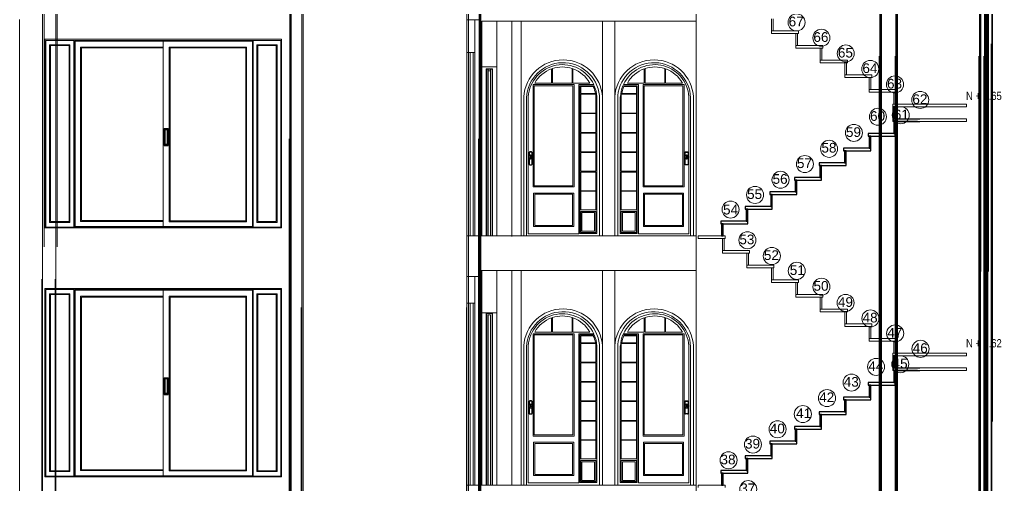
# Model space of a CAD drawing. Extents: x 1270 to 1442, y 932 to 1016.
# Drawn here: x 1370.69 to 1382.66, y 992.58 to 998.26 of the extents above; entities that cross this region are included whole.
import ezdxf

# ---------------------------------------------------------------- set-up
doc = ezdxf.new("R2010")
doc.units = 0
doc.header["$MEASUREMENT"] = 0
for name, color, linetype, lineweight in [('arquitecturapasito', 252, 'Continuous', 5), ('DEP-LEJOS1', 36, 'Continuous', 25), ('DEP-LEJOS2', 36, 'Continuous', 9), ('puertas', 34, 'Continuous', 9)]:
    doc.layers.add(name, color=color, linetype=linetype, lineweight=lineweight)
doc.styles.add('MtXpl_Arial_Narrow', font='')
doc.styles.get("Standard").update_dxf_attribs({"font": 'arial.ttf'})
doc.styles.get('MtXpl_Arial_Narrow').set_extended_font_data('Arial Narrow')

msp = doc.modelspace()

# ---------------------------------------------------------------- linework, layer by layer
for p, q in [((1372.452, 996.935), (1372.502, 996.935)), ((1372.459, 996.923), (1372.493, 996.923)), ((1372.459, 996.923), (1372.459, 996.745)), ((1372.493, 996.745), (1372.493, 996.923)), ((1372.452, 996.73), (1372.502, 996.73)), ((1372.459, 996.745), (1372.493, 996.745)), ((1376.902, 996.642), (1376.902, 996.606)), ((1376.902, 996.569), (1376.902, 996.501)), ((1376.903, 996.642), (1376.903, 996.607)), ((1376.903, 996.568), (1376.903, 996.501)), ((1376.932, 996.651), (1376.911, 996.651)), ((1376.932, 996.649), (1376.911, 996.649)), ((1376.939, 996.607), (1376.939, 996.642)), ((1376.939, 996.501), (1376.939, 996.568)), ((1376.94, 996.606), (1376.94, 996.642)), ((1376.94, 996.501), (1376.94, 996.569)), ((1378.804, 996.606), (1378.804, 996.642)), ((1378.804, 996.501), (1378.804, 996.569)), ((1378.805, 996.607), (1378.805, 996.642)), ((1378.805, 996.501), (1378.805, 996.568)), ((1378.812, 996.651), (1378.834, 996.651)), ((1378.812, 996.649), (1378.834, 996.649)), ((1378.841, 996.642), (1378.841, 996.607)), ((1378.841, 996.568), (1378.841, 996.501)), ((1378.842, 996.642), (1378.842, 996.606)), ((1378.842, 996.569), (1378.842, 996.501)), ((1376.911, 996.494), (1376.932, 996.494)), ((1376.911, 996.493), (1376.932, 996.493)), ((1378.834, 996.494), (1378.812, 996.494)), ((1378.834, 996.493), (1378.812, 996.493)), ((1372.452, 993.895), (1372.502, 993.895)), ((1372.459, 993.883), (1372.493, 993.883)), ((1372.459, 993.883), (1372.459, 993.705)), ((1372.493, 993.705), (1372.493, 993.883)), ((1372.459, 993.705), (1372.493, 993.705)), ((1372.452, 993.69), (1372.502, 993.69)), ((1376.902, 993.603), (1376.902, 993.566)), ((1376.903, 993.603), (1376.903, 993.568)), ((1376.932, 993.611), (1376.911, 993.611)), ((1376.932, 993.61), (1376.911, 993.61)), ((1376.939, 993.568), (1376.939, 993.603)), ((1376.94, 993.566), (1376.94, 993.603)), ((1378.804, 993.566), (1378.804, 993.603)), ((1378.805, 993.568), (1378.805, 993.603)), ((1378.812, 993.611), (1378.834, 993.611)), ((1378.812, 993.61), (1378.834, 993.61)), ((1378.841, 993.603), (1378.841, 993.568)), ((1378.842, 993.603), (1378.842, 993.566)), ((1376.902, 993.53), (1376.902, 993.461)), ((1376.903, 993.528), (1376.903, 993.461)), ((1376.911, 993.454), (1376.932, 993.454)), ((1376.911, 993.453), (1376.932, 993.453)), ((1376.939, 993.461), (1376.939, 993.528)), ((1376.94, 993.461), (1376.94, 993.53)), ((1378.804, 993.461), (1378.804, 993.53)), ((1378.805, 993.461), (1378.805, 993.528)), ((1378.834, 993.454), (1378.812, 993.454)), ((1378.834, 993.453), (1378.812, 993.453)), ((1378.841, 993.528), (1378.841, 993.461)), ((1378.842, 993.53), (1378.842, 993.461))]:
    msp.add_line(p, q)
for centre, radius in [((1376.921, 996.588), 0.0263), ((1376.921, 996.588), 0.0233), ((1376.921, 996.588), 0.00929), ((1378.823, 996.588), 0.0263), ((1378.823, 996.588), 0.0233), ((1378.823, 996.588), 0.00929), ((1376.921, 993.548), 0.0263), ((1378.823, 993.548), 0.0263), ((1376.921, 993.548), 0.0233), ((1376.921, 993.548), 0.00929), ((1378.823, 993.548), 0.0233), ((1378.823, 993.548), 0.00929)]:
    msp.add_circle(centre, radius)
for centre, radius, start, end in [((1376.911, 996.642), 0.00828, 90, 180), ((1376.911, 996.642), 0.00706, 90, 180), ((1376.932, 996.642), 0.00828, 0, 90), ((1376.932, 996.642), 0.00706, 0, 90), ((1378.812, 996.642), 0.00828, 90, 180), ((1378.812, 996.642), 0.00706, 90, 180), ((1378.834, 996.642), 0.00828, 0, 90), ((1378.834, 996.642), 0.00706, 0, 90), ((1376.911, 996.501), 0.00828, 180, 270), ((1376.911, 996.501), 0.00706, 180, 270), ((1376.932, 996.501), 0.00828, 270, 0), ((1376.932, 996.501), 0.00706, 270, 0), ((1378.812, 996.501), 0.00828, 180, 270), ((1378.812, 996.501), 0.00706, 180, 270), ((1378.834, 996.501), 0.00828, 270, 0), ((1378.834, 996.501), 0.00706, 270, 0), ((1376.911, 993.603), 0.00828, 90, 180), ((1376.911, 993.603), 0.00706, 90, 180), ((1376.932, 993.603), 0.00828, 0, 90), ((1376.932, 993.603), 0.00706, 0, 90), ((1378.812, 993.603), 0.00828, 90, 180), ((1378.812, 993.603), 0.00706, 90, 180), ((1378.834, 993.603), 0.00828, 0, 90), ((1378.834, 993.603), 0.00706, 0, 90), ((1376.911, 993.461), 0.00828, 180, 270), ((1376.911, 993.461), 0.00706, 180, 270), ((1376.932, 993.461), 0.00828, 270, 0), ((1376.932, 993.461), 0.00706, 270, 0), ((1378.812, 993.461), 0.00828, 180, 270), ((1378.812, 993.461), 0.00706, 180, 270), ((1378.834, 993.461), 0.00828, 270, 0), ((1378.834, 993.461), 0.00706, 270, 0)]:
    msp.add_arc(centre, radius, start, end)
at = {"layer": 'arquitecturapasito', "color": 252}
for p, q in [((1381.199, 992.29), (1381.199, 1012.99)), ((1381.394, 1012.99), (1381.394, 992.29)), ((1382.414, 995.19), (1382.414, 1012.99)), ((1374.001, 989.964), (1374.001, 1011.98)), ((1376.313, 990.722), (1376.313, 1011.98)), ((1370.987, 1010.27), (1370.987, 995.49)), ((1371.148, 1010.27), (1371.148, 995.49)), ((1374.147, 990.222), (1374.147, 1009.922)), ((1376.163, 990.222), (1376.163, 1009.922)), ((1382.546, 996.44), (1382.546, 1007.095)), ((1381.181, 986.245), (1381.181, 1006.945)), ((1381.376, 1006.945), (1381.376, 986.245)), ((1382.396, 989.145), (1382.396, 1006.945)), ((1373.983, 983.919), (1373.983, 1005.935)), ((1376.295, 984.677), (1376.295, 1005.935)), ((1370.969, 1004.225), (1370.969, 989.445)), ((1371.13, 1004.225), (1371.13, 989.445)), ((1382.556, 993.359), (1382.556, 1004.014)), ((1374.129, 984.177), (1374.129, 1003.877)), ((1376.145, 984.177), (1376.145, 1003.877)), ((1381.191, 983.164), (1381.191, 1003.864)), ((1381.386, 1003.864), (1381.386, 983.164)), ((1382.406, 986.064), (1382.406, 1003.864)), ((1373.993, 980.838), (1373.993, 1002.854)), ((1376.305, 981.596), (1376.305, 1002.854)), ((1378.939, 998.664), (1378.939, 998.264)), ((1370.689, 998.265), (1370.689, 995.525)), ((1376.295, 998.264), (1376.145, 998.264)), ((1376.324, 998.244), (1378.939, 998.244)), ((1376.324, 995.624), (1376.324, 998.244)), ((1376.508, 995.624), (1376.508, 998.244)), ((1376.691, 998.244), (1376.691, 995.618)), ((1376.805, 998.244), (1376.805, 995.624)), ((1377.797, 998.244), (1377.797, 995.624)), ((1377.947, 998.244), (1377.947, 995.624)), ((1378.939, 998.264), (1378.939, 995.624)), ((1373.983, 998.155), (1373.983, 995.515)), ((1370.998, 998.025), (1370.998, 995.725)), ((1373.883, 998.025), (1370.998, 998.025)), ((1371.009, 998.01), (1371.349, 998.01)), ((1371.009, 995.732), (1371.009, 998.01)), ((1371.349, 998.01), (1371.349, 995.732)), ((1371.359, 998.01), (1373.534, 998.01)), ((1371.359, 995.732), (1371.359, 998.01)), ((1371.365, 998.003), (1372.441, 998.003)), ((1371.365, 995.738), (1371.365, 998.003)), ((1372.441, 998.003), (1372.441, 995.738)), ((1372.441, 998.003), (1373.53, 998.003)), ((1372.441, 995.738), (1372.441, 998.003)), ((1373.53, 998.003), (1373.53, 995.738)), ((1373.534, 998.01), (1373.534, 995.732)), ((1373.536, 998.01), (1373.876, 998.01)), ((1373.536, 995.732), (1373.536, 998.01)), ((1373.876, 998.01), (1373.876, 995.732)), ((1373.883, 998.025), (1373.883, 995.725)), ((1371.055, 997.958), (1371.302, 997.958)), ((1371.055, 995.79), (1371.055, 997.958)), ((1371.065, 997.948), (1371.292, 997.948)), ((1371.065, 995.8), (1371.065, 997.948)), ((1371.292, 997.948), (1371.292, 995.8)), ((1371.302, 997.958), (1371.302, 995.79)), ((1371.433, 997.929), (1372.441, 997.929)), ((1371.433, 995.802), (1371.433, 997.929)), ((1371.443, 997.919), (1372.441, 997.919)), ((1371.443, 995.812), (1371.443, 997.919)), ((1372.513, 997.929), (1373.456, 997.929)), ((1372.513, 995.798), (1372.513, 997.929)), ((1372.523, 997.919), (1373.446, 997.919)), ((1372.523, 995.808), (1372.523, 997.919)), ((1373.446, 997.919), (1373.446, 995.808)), ((1373.456, 997.929), (1373.456, 995.798)), ((1373.583, 997.958), (1373.829, 997.958)), ((1373.583, 995.79), (1373.583, 997.958)), ((1373.593, 997.948), (1373.819, 997.948)), ((1373.593, 995.8), (1373.593, 997.948)), ((1373.819, 997.948), (1373.819, 995.8)), ((1373.829, 997.958), (1373.829, 995.79)), ((1382.538, 987.313), (1382.538, 997.968)), ((1376.239, 997.864), (1376.147, 997.864)), ((1376.22, 995.624), (1376.22, 997.864)), ((1381.173, 977.118), (1381.173, 997.818)), ((1381.368, 997.818), (1381.368, 977.118)), ((1382.388, 980.018), (1382.388, 997.818)), ((1376.508, 997.688), (1376.324, 997.688)), ((1376.38, 997.664), (1376.456, 997.664)), ((1376.38, 997.664), (1376.38, 995.624)), ((1376.385, 997.659), (1376.452, 997.659)), ((1376.385, 997.659), (1376.385, 995.624)), ((1376.405, 997.659), (1376.405, 995.624)), ((1376.432, 995.624), (1376.432, 997.659)), ((1376.452, 995.624), (1376.452, 997.659)), ((1376.457, 995.624), (1376.457, 997.664)), ((1377.177, 997.491), (1377.177, 997.665)), ((1377.187, 997.491), (1377.187, 997.669)), ((1377.427, 997.491), (1377.427, 997.669)), ((1377.437, 997.491), (1377.437, 997.665)), ((1378.307, 997.491), (1378.307, 997.665)), ((1378.317, 997.491), (1378.317, 997.669)), ((1378.557, 997.491), (1378.557, 997.669)), ((1378.567, 997.491), (1378.567, 997.665)), ((1376.405, 997.639), (1376.431, 997.639)), ((1376.951, 997.472), (1377.452, 997.472)), ((1376.951, 996.222), (1376.951, 997.472)), ((1376.966, 997.457), (1377.437, 997.457)), ((1376.966, 996.237), (1376.966, 997.457)), ((1376.972, 997.491), (1377.177, 997.491)), ((1377.187, 997.491), (1377.427, 997.491)), ((1377.437, 997.491), (1377.643, 997.491)), ((1377.437, 997.457), (1377.437, 996.237)), ((1377.452, 997.472), (1377.452, 996.222)), ((1377.508, 995.652), (1377.508, 997.472)), ((1377.508, 997.472), (1377.691, 997.472)), ((1377.522, 995.654), (1377.522, 997.457)), ((1377.522, 997.457), (1377.698, 997.457)), ((1377.533, 997.362), (1377.533, 997.447)), ((1377.533, 997.447), (1377.686, 997.447)), ((1378.222, 997.457), (1378.046, 997.457)), ((1378.236, 997.472), (1378.053, 997.472)), ((1378.211, 997.447), (1378.059, 997.447)), ((1378.307, 997.491), (1378.101, 997.491)), ((1378.211, 997.362), (1378.211, 997.447)), ((1378.222, 995.654), (1378.222, 997.457)), ((1378.236, 995.652), (1378.236, 997.472)), ((1378.793, 997.472), (1378.292, 997.472)), ((1378.292, 997.472), (1378.292, 996.222)), ((1378.778, 997.457), (1378.307, 997.457)), ((1378.307, 997.457), (1378.307, 996.237)), ((1378.557, 997.491), (1378.317, 997.491)), ((1378.773, 997.491), (1378.567, 997.491)), ((1378.778, 996.237), (1378.778, 997.457)), ((1378.793, 996.222), (1378.793, 997.472)), ((1376.837, 995.624), (1376.837, 997.321)), ((1376.872, 995.624), (1376.872, 997.311)), ((1376.892, 997.323), (1376.892, 995.652)), ((1377.712, 997.362), (1377.533, 997.362)), ((1377.533, 997.353), (1377.533, 997.124)), ((1377.533, 997.353), (1377.718, 997.353)), ((1377.718, 997.124), (1377.718, 997.353)), ((1377.729, 997.323), (1377.729, 995.654)), ((1377.761, 997.338), (1377.761, 995.624)), ((1377.797, 997.321), (1377.797, 995.624)), ((1377.947, 997.321), (1377.947, 995.624)), ((1377.983, 997.338), (1377.983, 995.624)), ((1378.015, 997.323), (1378.015, 995.654)), ((1378.026, 997.124), (1378.026, 997.353)), ((1378.211, 997.353), (1378.026, 997.353)), ((1378.032, 997.362), (1378.211, 997.362)), ((1378.211, 997.353), (1378.211, 997.124)), ((1378.852, 997.323), (1378.852, 995.652)), ((1378.873, 995.624), (1378.873, 997.311)), ((1378.907, 995.624), (1378.907, 997.321)), ((1377.533, 997.124), (1377.718, 997.124)), ((1377.533, 997.117), (1377.533, 996.889)), ((1377.533, 997.117), (1377.718, 997.117)), ((1377.718, 996.889), (1377.718, 997.117)), ((1378.211, 997.124), (1378.026, 997.124)), ((1378.026, 996.889), (1378.026, 997.117)), ((1378.211, 997.117), (1378.026, 997.117)), ((1378.211, 997.117), (1378.211, 996.889)), ((1372.452, 996.935), (1372.452, 996.73)), ((1372.502, 996.935), (1372.502, 996.73)), ((1373.975, 974.792), (1373.975, 996.808)), ((1376.287, 975.55), (1376.287, 996.808)), ((1377.533, 996.889), (1377.718, 996.889)), ((1377.533, 996.88), (1377.533, 996.651)), ((1377.533, 996.88), (1377.718, 996.88)), ((1377.718, 996.651), (1377.718, 996.88)), ((1378.211, 996.889), (1378.026, 996.889)), ((1378.026, 996.651), (1378.026, 996.88)), ((1378.211, 996.88), (1378.026, 996.88)), ((1378.211, 996.88), (1378.211, 996.651)), ((1377.533, 996.651), (1377.718, 996.651)), ((1377.533, 996.642), (1377.533, 996.414)), ((1377.533, 996.642), (1377.718, 996.642)), ((1377.718, 996.414), (1377.718, 996.642)), ((1378.211, 996.651), (1378.026, 996.651)), ((1378.026, 996.414), (1378.026, 996.642)), ((1378.211, 996.642), (1378.026, 996.642)), ((1378.211, 996.642), (1378.211, 996.414)), ((1382.546, 993.79), (1382.546, 996.465)), ((1377.533, 996.414), (1377.718, 996.414)), ((1377.533, 996.405), (1377.533, 996.176)), ((1377.533, 996.405), (1377.718, 996.405)), ((1377.718, 996.176), (1377.718, 996.405)), ((1378.211, 996.414), (1378.026, 996.414)), ((1378.026, 996.176), (1378.026, 996.405)), ((1378.211, 996.405), (1378.026, 996.405)), ((1378.211, 996.405), (1378.211, 996.176)), ((1377.452, 996.222), (1376.951, 996.222)), ((1377.437, 996.237), (1376.966, 996.237)), ((1378.292, 996.222), (1378.793, 996.222)), ((1378.307, 996.237), (1378.778, 996.237)), ((1376.958, 996.148), (1377.448, 996.148)), ((1376.958, 995.739), (1376.958, 996.148)), ((1376.973, 996.133), (1377.433, 996.133)), ((1376.973, 995.754), (1376.973, 996.133)), ((1377.433, 996.133), (1377.433, 995.754)), ((1377.448, 996.148), (1377.448, 995.739)), ((1377.533, 996.176), (1377.718, 996.176)), ((1377.533, 996.171), (1377.533, 995.942)), ((1377.533, 996.171), (1377.718, 996.171)), ((1377.718, 995.942), (1377.718, 996.171)), ((1378.211, 996.176), (1378.026, 996.176)), ((1378.026, 995.942), (1378.026, 996.171)), ((1378.211, 996.171), (1378.026, 996.171)), ((1378.211, 996.171), (1378.211, 995.942)), ((1378.787, 996.148), (1378.296, 996.148)), ((1378.296, 996.148), (1378.296, 995.739)), ((1378.772, 996.133), (1378.311, 996.133)), ((1378.311, 996.133), (1378.311, 995.754)), ((1378.772, 995.754), (1378.772, 996.133)), ((1378.787, 995.739), (1378.787, 996.148)), ((1377.532, 995.924), (1377.717, 995.924)), ((1377.532, 995.666), (1377.532, 995.924)), ((1377.533, 995.942), (1377.718, 995.942)), ((1377.547, 995.909), (1377.702, 995.909)), ((1377.547, 995.681), (1377.547, 995.909)), ((1377.702, 995.909), (1377.702, 995.681)), ((1377.717, 995.924), (1377.717, 995.666)), ((1378.211, 995.942), (1378.026, 995.942)), ((1378.212, 995.924), (1378.027, 995.924)), ((1378.027, 995.924), (1378.027, 995.666)), ((1378.197, 995.909), (1378.042, 995.909)), ((1378.042, 995.909), (1378.042, 995.681)), ((1378.197, 995.681), (1378.197, 995.909)), ((1378.212, 995.666), (1378.212, 995.924)), ((1371.349, 995.732), (1371.009, 995.732)), ((1371.302, 995.79), (1371.055, 995.79)), ((1371.292, 995.8), (1371.065, 995.8)), ((1373.534, 995.732), (1371.359, 995.732)), ((1372.441, 995.738), (1371.365, 995.738)), ((1372.441, 995.802), (1371.433, 995.802)), ((1372.441, 995.812), (1371.443, 995.812)), ((1373.53, 995.738), (1372.441, 995.738)), ((1373.456, 995.798), (1372.513, 995.798)), ((1373.446, 995.808), (1372.523, 995.808)), ((1373.876, 995.732), (1373.536, 995.732)), ((1373.829, 995.79), (1373.583, 995.79)), ((1373.819, 995.8), (1373.593, 995.8)), ((1377.448, 995.739), (1376.958, 995.739)), ((1377.433, 995.754), (1376.973, 995.754)), ((1378.296, 995.739), (1378.787, 995.739)), ((1378.311, 995.754), (1378.772, 995.754)), ((1370.998, 995.725), (1373.883, 995.725)), ((1378.939, 995.624), (1376.145, 995.624)), ((1376.145, 995.624), (1376.295, 995.624)), ((1377.797, 995.624), (1376.837, 995.624)), ((1377.761, 995.624), (1376.872, 995.624)), ((1376.892, 995.652), (1377.508, 995.652)), ((1377.729, 995.654), (1377.522, 995.654)), ((1377.717, 995.666), (1377.532, 995.666)), ((1377.702, 995.681), (1377.547, 995.681)), ((1377.947, 995.624), (1378.907, 995.624)), ((1377.983, 995.624), (1378.873, 995.624)), ((1378.015, 995.654), (1378.222, 995.654)), ((1378.027, 995.666), (1378.212, 995.666)), ((1378.042, 995.681), (1378.197, 995.681)), ((1378.852, 995.652), (1378.236, 995.652)), ((1378.939, 995.624), (1378.939, 995.204)), ((1370.689, 995.525), (1370.689, 995.225)), ((1370.689, 995.225), (1370.689, 989.145)), ((1376.295, 995.204), (1378.939, 995.204)), ((1376.324, 992.585), (1376.324, 995.204)), ((1376.508, 992.585), (1376.508, 995.204)), ((1376.691, 995.204), (1376.691, 992.585)), ((1376.805, 995.204), (1376.805, 992.585)), ((1377.797, 995.204), (1377.797, 992.584)), ((1377.947, 995.204), (1377.947, 992.584)), ((1378.939, 995.204), (1378.939, 986.245)), ((1370.961, 995.098), (1370.961, 980.318)), ((1371.122, 995.098), (1371.122, 980.318)), ((1373.983, 995.115), (1373.983, 992.475)), ((1376.295, 995.128), (1376.145, 995.128)), ((1370.998, 994.985), (1370.998, 992.685)), ((1373.883, 994.985), (1370.998, 994.985)), ((1371.009, 994.97), (1371.349, 994.97)), ((1371.009, 992.692), (1371.009, 994.97)), ((1371.055, 994.918), (1371.302, 994.918)), ((1371.055, 992.75), (1371.055, 994.918)), ((1371.065, 994.908), (1371.292, 994.908)), ((1371.065, 992.76), (1371.065, 994.908)), ((1371.292, 994.908), (1371.292, 992.76)), ((1371.302, 994.918), (1371.302, 992.75)), ((1371.349, 994.97), (1371.349, 992.692)), ((1371.359, 994.97), (1373.534, 994.97)), ((1371.359, 992.692), (1371.359, 994.97)), ((1371.365, 994.963), (1372.441, 994.963)), ((1371.365, 992.698), (1371.365, 994.963)), ((1372.441, 994.963), (1372.441, 992.698)), ((1372.441, 994.963), (1373.53, 994.963)), ((1372.441, 992.698), (1372.441, 994.963)), ((1373.53, 994.963), (1373.53, 992.698)), ((1373.534, 994.97), (1373.534, 992.692)), ((1373.536, 994.97), (1373.876, 994.97)), ((1373.536, 992.692), (1373.536, 994.97)), ((1373.583, 994.918), (1373.829, 994.918)), ((1373.583, 992.75), (1373.583, 994.918)), ((1373.593, 994.908), (1373.819, 994.908)), ((1373.593, 992.76), (1373.593, 994.908)), ((1373.819, 994.908), (1373.819, 992.76)), ((1373.829, 994.918), (1373.829, 992.75)), ((1373.876, 994.97), (1373.876, 992.692)), ((1373.883, 994.985), (1373.883, 992.685)), ((1371.433, 994.889), (1372.441, 994.889)), ((1371.433, 992.762), (1371.433, 994.889)), ((1371.443, 994.879), (1372.441, 994.879)), ((1371.443, 992.772), (1371.443, 994.879)), ((1372.513, 994.889), (1373.456, 994.889)), ((1372.513, 992.758), (1372.513, 994.889)), ((1372.523, 994.879), (1373.446, 994.879)), ((1372.523, 992.768), (1372.523, 994.879)), ((1373.446, 994.879), (1373.446, 992.768)), ((1373.456, 994.889), (1373.456, 992.758)), ((1376.145, 994.805), (1376.239, 994.805)), ((1374.121, 975.05), (1374.121, 994.75)), ((1376.137, 975.05), (1376.137, 994.75)), ((1376.324, 992.585), (1376.324, 994.685)), ((1376.508, 994.685), (1376.324, 994.685)), ((1376.38, 994.685), (1376.456, 994.685)), ((1376.38, 994.685), (1376.38, 992.585)), ((1376.385, 994.68), (1376.451, 994.68)), ((1376.385, 994.68), (1376.385, 992.585)), ((1376.405, 994.66), (1376.431, 994.66)), ((1376.405, 994.66), (1376.405, 992.585)), ((1376.431, 992.585), (1376.431, 994.66)), ((1376.451, 992.585), (1376.451, 994.68)), ((1376.456, 992.585), (1376.456, 994.685)), ((1376.508, 992.585), (1376.508, 994.685)), ((1377.177, 994.452), (1377.177, 994.626)), ((1377.187, 994.452), (1377.187, 994.629)), ((1377.427, 994.452), (1377.427, 994.629)), ((1377.437, 994.452), (1377.437, 994.626)), ((1378.307, 994.452), (1378.307, 994.626)), ((1378.317, 994.452), (1378.317, 994.629)), ((1378.557, 994.452), (1378.557, 994.629)), ((1378.567, 994.452), (1378.567, 994.626)), ((1376.951, 994.432), (1377.452, 994.432)), ((1376.951, 993.182), (1376.951, 994.432)), ((1376.966, 994.417), (1377.437, 994.417)), ((1376.966, 993.197), (1376.966, 994.417)), ((1376.972, 994.452), (1377.177, 994.452)), ((1377.187, 994.452), (1377.427, 994.452)), ((1377.437, 994.452), (1377.643, 994.452)), ((1377.437, 994.417), (1377.437, 993.197)), ((1377.452, 994.432), (1377.452, 993.182)), ((1377.508, 992.612), (1377.508, 994.432)), ((1377.508, 994.432), (1377.691, 994.432)), ((1377.522, 992.614), (1377.522, 994.417)), ((1377.522, 994.417), (1377.698, 994.417)), ((1378.222, 994.417), (1378.046, 994.417)), ((1378.236, 994.432), (1378.053, 994.432)), ((1378.307, 994.452), (1378.101, 994.452)), ((1378.222, 992.614), (1378.222, 994.417)), ((1378.236, 992.612), (1378.236, 994.432)), ((1378.793, 994.432), (1378.292, 994.432)), ((1378.292, 994.432), (1378.292, 993.182)), ((1378.778, 994.417), (1378.307, 994.417)), ((1378.307, 994.417), (1378.307, 993.197)), ((1378.557, 994.452), (1378.317, 994.452)), ((1378.773, 994.452), (1378.567, 994.452)), ((1378.778, 993.197), (1378.778, 994.417)), ((1378.793, 993.182), (1378.793, 994.432)), ((1377.533, 994.322), (1377.533, 994.407)), ((1377.533, 994.407), (1377.686, 994.407)), ((1377.712, 994.322), (1377.533, 994.322)), ((1377.533, 994.313), (1377.533, 994.085)), ((1377.533, 994.313), (1377.718, 994.313)), ((1377.718, 994.085), (1377.718, 994.313)), ((1377.761, 994.298), (1377.761, 992.585)), ((1377.983, 994.298), (1377.983, 992.585)), ((1378.026, 994.085), (1378.026, 994.313)), ((1378.211, 994.313), (1378.026, 994.313)), ((1378.032, 994.322), (1378.211, 994.322)), ((1378.211, 994.407), (1378.059, 994.407)), ((1378.211, 994.322), (1378.211, 994.407)), ((1378.211, 994.313), (1378.211, 994.085)), ((1376.837, 992.585), (1376.837, 994.282)), ((1376.872, 992.585), (1376.872, 994.271)), ((1376.892, 994.283), (1376.892, 992.612)), ((1377.729, 994.283), (1377.729, 992.614)), ((1377.797, 994.282), (1377.797, 992.585)), ((1377.947, 994.282), (1377.947, 992.585)), ((1378.015, 994.283), (1378.015, 992.614)), ((1378.852, 994.283), (1378.852, 992.612)), ((1378.873, 992.585), (1378.873, 994.271)), ((1378.907, 992.585), (1378.907, 994.282)), ((1377.533, 994.085), (1377.718, 994.085)), ((1377.533, 994.078), (1377.533, 993.849)), ((1377.533, 994.078), (1377.718, 994.078)), ((1377.718, 993.849), (1377.718, 994.078)), ((1378.211, 994.085), (1378.026, 994.085)), ((1378.026, 993.849), (1378.026, 994.078)), ((1378.211, 994.078), (1378.026, 994.078)), ((1378.211, 994.078), (1378.211, 993.849)), ((1372.452, 993.895), (1372.452, 993.69)), ((1372.502, 993.895), (1372.502, 993.69)), ((1377.533, 993.849), (1377.718, 993.849)), ((1377.533, 993.84), (1377.533, 993.611)), ((1377.533, 993.84), (1377.718, 993.84)), ((1377.718, 993.611), (1377.718, 993.84)), ((1378.211, 993.849), (1378.026, 993.849)), ((1378.026, 993.611), (1378.026, 993.84)), ((1378.211, 993.84), (1378.026, 993.84)), ((1378.211, 993.84), (1378.211, 993.611)), ((1382.546, 993.64), (1382.546, 993.79)), ((1377.533, 993.611), (1377.718, 993.611)), ((1377.533, 993.603), (1377.533, 993.374)), ((1377.533, 993.603), (1377.718, 993.603)), ((1377.718, 993.374), (1377.718, 993.603)), ((1378.211, 993.611), (1378.026, 993.611)), ((1378.026, 993.374), (1378.026, 993.603)), ((1378.211, 993.603), (1378.026, 993.603)), ((1378.211, 993.603), (1378.211, 993.374)), ((1382.546, 989.145), (1382.546, 993.64)), ((1377.533, 993.374), (1377.718, 993.374)), ((1377.533, 993.365), (1377.533, 993.136)), ((1377.533, 993.365), (1377.718, 993.365)), ((1377.718, 993.136), (1377.718, 993.365)), ((1378.211, 993.374), (1378.026, 993.374)), ((1378.026, 993.136), (1378.026, 993.365)), ((1378.211, 993.365), (1378.026, 993.365)), ((1378.211, 993.365), (1378.211, 993.136)), ((1377.452, 993.182), (1376.951, 993.182)), ((1376.958, 993.108), (1377.448, 993.108)), ((1376.958, 992.7), (1376.958, 993.108)), ((1377.437, 993.197), (1376.966, 993.197)), ((1377.448, 993.108), (1377.448, 992.7)), ((1377.533, 993.136), (1377.718, 993.136)), ((1377.533, 993.131), (1377.533, 992.903)), ((1377.533, 993.131), (1377.718, 993.131)), ((1377.718, 992.903), (1377.718, 993.131)), ((1378.211, 993.136), (1378.026, 993.136)), ((1378.026, 992.903), (1378.026, 993.131)), ((1378.211, 993.131), (1378.026, 993.131)), ((1378.211, 993.131), (1378.211, 992.903)), ((1378.292, 993.182), (1378.793, 993.182)), ((1378.787, 993.108), (1378.296, 993.108)), ((1378.296, 993.108), (1378.296, 992.7)), ((1378.307, 993.197), (1378.778, 993.197)), ((1378.787, 992.7), (1378.787, 993.108)), ((1376.973, 993.093), (1377.433, 993.093)), ((1376.973, 992.715), (1376.973, 993.093)), ((1377.433, 993.093), (1377.433, 992.715)), ((1378.772, 993.093), (1378.311, 993.093)), ((1378.311, 993.093), (1378.311, 992.715)), ((1378.772, 992.715), (1378.772, 993.093)), ((1377.532, 992.884), (1377.717, 992.884)), ((1377.532, 992.626), (1377.532, 992.884)), ((1377.533, 992.903), (1377.718, 992.903)), ((1377.547, 992.869), (1377.702, 992.869)), ((1377.547, 992.641), (1377.547, 992.869)), ((1377.702, 992.869), (1377.702, 992.641)), ((1377.717, 992.884), (1377.717, 992.626)), ((1378.211, 992.903), (1378.026, 992.903)), ((1378.212, 992.884), (1378.027, 992.884)), ((1378.027, 992.884), (1378.027, 992.626)), ((1378.197, 992.869), (1378.042, 992.869)), ((1378.042, 992.869), (1378.042, 992.641)), ((1378.197, 992.641), (1378.197, 992.869)), ((1378.212, 992.626), (1378.212, 992.884)), ((1371.302, 992.75), (1371.055, 992.75)), ((1371.292, 992.76), (1371.065, 992.76)), ((1372.441, 992.762), (1371.433, 992.762)), ((1372.441, 992.772), (1371.443, 992.772)), ((1373.456, 992.758), (1372.513, 992.758)), ((1373.446, 992.768), (1372.523, 992.768)), ((1373.829, 992.75), (1373.583, 992.75)), ((1373.819, 992.76), (1373.593, 992.76)), ((1370.998, 992.685), (1373.883, 992.685)), ((1371.349, 992.692), (1371.009, 992.692)), ((1373.534, 992.692), (1371.359, 992.692)), ((1372.441, 992.698), (1371.365, 992.698)), ((1373.53, 992.698), (1372.441, 992.698)), ((1373.876, 992.692), (1373.536, 992.692)), ((1377.448, 992.7), (1376.958, 992.7)), ((1377.433, 992.715), (1376.973, 992.715)), ((1377.717, 992.626), (1377.532, 992.626)), ((1377.702, 992.641), (1377.547, 992.641)), ((1378.027, 992.626), (1378.212, 992.626)), ((1378.042, 992.641), (1378.197, 992.641)), ((1378.296, 992.7), (1378.787, 992.7)), ((1378.311, 992.715), (1378.772, 992.715)), ((1376.145, 992.585), (1378.939, 992.585)), ((1376.295, 992.585), (1376.145, 992.585)), ((1377.797, 992.585), (1376.837, 992.585)), ((1377.761, 992.585), (1376.872, 992.585)), ((1376.892, 992.612), (1377.508, 992.612)), ((1377.729, 992.614), (1377.522, 992.614)), ((1377.947, 992.585), (1378.907, 992.585)), ((1377.983, 992.585), (1378.873, 992.585)), ((1378.015, 992.614), (1378.222, 992.614)), ((1378.852, 992.612), (1378.236, 992.612)), ((1378.939, 992.585), (1378.939, 992.165))]:
    msp.add_line(p, q, dxfattribs=at)
at = {"layer": 'arquitecturapasito', "color": 252, "ltscale": 0.025}
for p, q in [((1382.474, 995.19), (1382.474, 1012.99)), ((1382.504, 995.19), (1382.504, 1012.99)), ((1382.456, 989.145), (1382.456, 1006.945)), ((1382.486, 989.145), (1382.486, 1006.945)), ((1382.466, 986.064), (1382.466, 1003.864)), ((1382.496, 986.064), (1382.496, 1003.864)), ((1382.448, 980.018), (1382.448, 997.818)), ((1382.478, 980.018), (1382.478, 997.818))]:
    msp.add_line(p, q, dxfattribs=at)
at = {"layer": 'arquitecturapasito', "color": 252, "ltscale": 6}
for p, q in [((1376.239, 998.264), (1376.239, 995.624)), ((1376.183, 997.864), (1376.183, 995.624)), ((1376.239, 995.128), (1376.239, 992.585)), ((1376.183, 994.805), (1376.183, 992.585)), ((1376.22, 994.805), (1376.22, 992.585)), ((1376.239, 994.034), (1376.239, 992.585))]:
    msp.add_line(p, q, dxfattribs=at)
at = {"layer": 'arquitecturapasito', "color": 252, "linetype": 'ByBlock'}
for centre in [(1380.165, 998.231), (1380.467, 998.043), (1380.765, 997.852), (1381.064, 997.662), (1381.365, 997.474), (1381.673, 997.284), (1381.157, 997.079), (1381.435, 997.098), (1380.864, 996.882), (1380.561, 996.688), (1380.266, 996.502), (1379.969, 996.31), (1379.658, 996.125), (1379.36, 995.947), (1379.565, 995.572), (1379.863, 995.38), (1380.167, 995.199), (1380.468, 995.005), (1380.763, 994.808), (1381.065, 994.618), (1381.367, 994.435), (1381.676, 994.247), (1381.134, 994.027), (1381.43, 994.059), (1380.835, 993.835), (1380.536, 993.646), (1380.241, 993.451), (1379.933, 993.265), (1379.633, 993.079), (1379.335, 992.887), (1379.575, 992.535)]:
    msp.add_circle(centre, 0.104, dxfattribs=at)
at = {"layer": 'arquitecturapasito', "color": 252}
for centre, radius, start, end in [((1377.317, 997.293), 0.481, 3.3136, 176.6864), ((1378.427, 997.293), 0.481, 3.3136, 176.6864), ((1377.317, 997.293), 0.446, 5.6976, 177.7805), ((1377.311, 997.296), 0.419, 24.8245, 176.3123), ((1377.307, 997.302), 0.385, 109.7097, 150.6365), ((1377.307, 997.302), 0.385, 71.8617, 108.1383), ((1377.307, 997.302), 0.385, 29.3635, 70.2903), ((1378.427, 997.293), 0.446, 2.2195, 174.3024), ((1378.434, 997.296), 0.419, 3.6877, 155.1755), ((1378.437, 997.302), 0.385, 109.7097, 150.6365), ((1378.437, 997.302), 0.385, 71.8617, 108.1383), ((1378.437, 997.302), 0.385, 29.3635, 70.2903), ((1377.392, 997.31), 0.324, 9.2489, 25.0806), ((1377.311, 997.296), 0.419, 3.6877, 22.5861), ((1378.434, 997.296), 0.419, 157.4139, 176.3123), ((1378.352, 997.31), 0.324, 154.9194, 170.7511), ((1377.317, 994.254), 0.481, 3.3136, 176.6864), ((1377.317, 994.254), 0.446, 5.6976, 177.7805), ((1377.311, 994.256), 0.419, 24.8245, 176.3123), ((1378.427, 994.254), 0.481, 3.3136, 176.6864), ((1378.427, 994.254), 0.446, 2.2195, 174.3024), ((1378.434, 994.256), 0.419, 3.6877, 155.1755), ((1377.307, 994.263), 0.385, 109.7097, 150.6365), ((1377.307, 994.263), 0.385, 71.8617, 108.1383), ((1377.307, 994.263), 0.385, 29.3635, 70.2903), ((1378.437, 994.263), 0.385, 109.7097, 150.6365), ((1378.437, 994.263), 0.385, 71.8617, 108.1383), ((1378.437, 994.263), 0.385, 29.3635, 70.2903), ((1377.311, 994.256), 0.419, 3.6877, 22.5861), ((1378.434, 994.256), 0.419, 157.4139, 176.3123), ((1377.392, 994.27), 0.324, 9.2489, 25.0806), ((1378.352, 994.27), 0.324, 154.9194, 170.7511)]:
    msp.add_arc(centre, radius, start, end, dxfattribs=at)
at = {"layer": 'DEP-LEJOS1'}
for p, q in [((1381.36, 997.201), (1381.339, 997.201)), ((1381.339, 997.201), (1381.339, 997.055)), ((1381.36, 997.055), (1381.36, 997.201)), ((1381.339, 997.055), (1381.339, 997.023)), ((1381.339, 997.055), (1381.36, 997.055)), ((1381.369, 997.023), (1381.349, 997.023)), ((1381.349, 997.023), (1381.349, 996.876)), ((1381.369, 996.876), (1381.369, 997.023)), ((1381.369, 996.876), (1381.039, 996.876)), ((1381.039, 996.876), (1381.039, 996.844)), ((1381.039, 996.844), (1381.369, 996.844)), ((1381.069, 996.844), (1381.049, 996.844)), ((1381.049, 996.844), (1381.049, 996.697)), ((1381.069, 996.697), (1381.069, 996.844)), ((1381.349, 996.876), (1381.369, 996.876)), ((1381.369, 996.844), (1381.369, 996.876)), ((1381.069, 996.697), (1380.739, 996.697)), ((1380.739, 996.697), (1380.739, 996.665)), ((1381.049, 996.697), (1381.069, 996.697)), ((1381.069, 996.665), (1381.069, 996.697)), ((1380.739, 996.665), (1381.069, 996.665)), ((1380.769, 996.665), (1380.749, 996.665)), ((1380.749, 996.665), (1380.749, 996.518)), ((1380.769, 996.518), (1380.769, 996.665)), ((1380.769, 996.518), (1380.439, 996.518)), ((1380.439, 996.518), (1380.439, 996.486)), ((1380.439, 996.486), (1380.769, 996.486)), ((1380.469, 996.486), (1380.449, 996.486)), ((1380.449, 996.486), (1380.449, 996.339)), ((1380.469, 996.339), (1380.469, 996.486)), ((1380.749, 996.518), (1380.769, 996.518)), ((1380.769, 996.486), (1380.769, 996.518)), ((1380.469, 996.339), (1380.139, 996.339)), ((1380.139, 996.339), (1380.139, 996.307)), ((1380.449, 996.339), (1380.469, 996.339)), ((1380.469, 996.307), (1380.469, 996.339)), ((1380.139, 996.307), (1380.469, 996.307)), ((1380.169, 996.307), (1380.149, 996.307)), ((1380.149, 996.307), (1380.149, 996.161)), ((1380.169, 996.161), (1380.169, 996.307)), ((1380.169, 996.161), (1379.839, 996.161)), ((1379.839, 996.161), (1379.839, 996.129)), ((1379.839, 996.129), (1380.169, 996.129)), ((1379.869, 996.129), (1379.849, 996.129)), ((1379.849, 996.129), (1379.849, 995.982)), ((1379.869, 995.982), (1379.869, 996.129)), ((1380.149, 996.161), (1380.169, 996.161)), ((1380.169, 996.129), (1380.169, 996.161)), ((1379.869, 995.982), (1379.539, 995.982)), ((1379.539, 995.982), (1379.539, 995.95)), ((1379.849, 995.982), (1379.869, 995.982)), ((1379.869, 995.95), (1379.869, 995.982)), ((1379.539, 995.95), (1379.869, 995.95)), ((1379.569, 995.95), (1379.549, 995.95)), ((1379.549, 995.95), (1379.549, 995.803)), ((1379.569, 995.803), (1379.569, 995.95)), ((1379.569, 995.803), (1379.239, 995.803)), ((1379.239, 995.803), (1379.239, 995.771)), ((1379.239, 995.771), (1379.569, 995.771)), ((1379.269, 995.771), (1379.249, 995.771)), ((1379.249, 995.771), (1379.249, 995.624)), ((1379.269, 995.624), (1379.269, 995.771)), ((1379.549, 995.803), (1379.569, 995.803)), ((1379.569, 995.771), (1379.569, 995.803)), ((1379.249, 995.624), (1379.269, 995.624)), ((1381.36, 994.162), (1381.339, 994.162)), ((1381.339, 994.162), (1381.339, 994.015)), ((1381.36, 994.015), (1381.36, 994.162)), ((1381.339, 994.015), (1381.339, 993.983)), ((1381.339, 994.015), (1381.36, 994.015)), ((1381.369, 993.983), (1381.349, 993.983)), ((1381.349, 993.983), (1381.349, 993.836)), ((1381.369, 993.836), (1381.369, 993.983)), ((1381.369, 993.836), (1381.039, 993.836)), ((1381.039, 993.836), (1381.039, 993.804)), ((1381.349, 993.836), (1381.369, 993.836)), ((1381.369, 993.804), (1381.369, 993.836)), ((1381.039, 993.804), (1381.369, 993.804)), ((1381.069, 993.804), (1381.049, 993.804)), ((1381.049, 993.804), (1381.049, 993.657)), ((1381.069, 993.657), (1381.069, 993.804)), ((1381.069, 993.657), (1380.739, 993.657)), ((1380.739, 993.657), (1380.739, 993.625)), ((1380.739, 993.625), (1381.069, 993.625)), ((1380.769, 993.625), (1380.749, 993.625)), ((1380.749, 993.625), (1380.749, 993.479)), ((1380.769, 993.479), (1380.769, 993.625)), ((1381.049, 993.657), (1381.069, 993.657)), ((1381.069, 993.625), (1381.069, 993.657)), ((1380.769, 993.479), (1380.439, 993.479)), ((1380.439, 993.479), (1380.439, 993.447)), ((1380.749, 993.479), (1380.769, 993.479)), ((1380.769, 993.447), (1380.769, 993.479)), ((1380.439, 993.447), (1380.769, 993.447)), ((1380.469, 993.447), (1380.449, 993.447)), ((1380.449, 993.447), (1380.449, 993.3)), ((1380.469, 993.3), (1380.469, 993.447)), ((1380.469, 993.3), (1380.139, 993.3)), ((1380.139, 993.3), (1380.139, 993.268)), ((1380.139, 993.268), (1380.469, 993.268)), ((1380.169, 993.268), (1380.149, 993.268)), ((1380.149, 993.268), (1380.149, 993.121)), ((1380.169, 993.121), (1380.169, 993.268)), ((1380.449, 993.3), (1380.469, 993.3)), ((1380.469, 993.268), (1380.469, 993.3)), ((1380.169, 993.121), (1379.839, 993.121)), ((1379.839, 993.121), (1379.839, 993.089)), ((1380.149, 993.121), (1380.169, 993.121)), ((1380.169, 993.089), (1380.169, 993.121)), ((1379.839, 993.089), (1380.169, 993.089)), ((1379.869, 993.089), (1379.849, 993.089)), ((1379.849, 993.089), (1379.849, 992.942)), ((1379.869, 992.942), (1379.869, 993.089)), ((1379.869, 992.942), (1379.539, 992.942)), ((1379.539, 992.942), (1379.539, 992.91)), ((1379.539, 992.91), (1379.869, 992.91)), ((1379.569, 992.91), (1379.549, 992.91)), ((1379.549, 992.91), (1379.549, 992.763)), ((1379.569, 992.763), (1379.569, 992.91)), ((1379.849, 992.942), (1379.869, 992.942)), ((1379.869, 992.91), (1379.869, 992.942)), ((1379.569, 992.763), (1379.239, 992.763)), ((1379.239, 992.763), (1379.239, 992.731)), ((1379.549, 992.763), (1379.569, 992.763)), ((1379.569, 992.731), (1379.569, 992.763)), ((1379.239, 992.731), (1379.569, 992.731)), ((1379.269, 992.731), (1379.249, 992.731)), ((1379.249, 992.731), (1379.249, 992.585)), ((1379.269, 992.585), (1379.269, 992.731)), ((1379.249, 992.585), (1379.269, 992.585))]:
    msp.add_line(p, q, dxfattribs=at)
at = {"layer": 'DEP-LEJOS1', "ltscale": 0.005}
for p, q in [((1381.339, 997.055), (1381.669, 997.055)), ((1381.639, 997.023), (1381.339, 997.023)), ((1381.369, 997.023), (1381.669, 997.023)), ((1381.339, 994.015), (1381.669, 994.015)), ((1381.639, 993.983), (1381.339, 993.983)), ((1381.369, 993.983), (1381.669, 993.983))]:
    msp.add_line(p, q, dxfattribs=at)
at = {"layer": 'DEP-LEJOS2'}
for p, q in [((1379.857, 998.274), (1379.857, 998.127)), ((1379.878, 998.127), (1379.878, 998.274)), ((1380.187, 998.127), (1379.857, 998.127)), ((1379.857, 998.127), (1379.857, 998.095)), ((1379.857, 998.127), (1379.878, 998.127)), ((1380.187, 998.095), (1380.187, 998.127)), ((1379.857, 998.095), (1380.187, 998.095)), ((1380.176, 998.095), (1380.156, 998.095)), ((1380.156, 998.095), (1380.156, 997.949)), ((1380.176, 997.949), (1380.176, 998.095)), ((1380.486, 997.949), (1380.156, 997.949)), ((1380.156, 997.949), (1380.156, 997.917)), ((1380.156, 997.949), (1380.176, 997.949)), ((1380.156, 997.917), (1380.486, 997.917)), ((1380.474, 997.917), (1380.454, 997.917)), ((1380.454, 997.917), (1380.454, 997.77)), ((1380.474, 997.77), (1380.474, 997.917)), ((1380.486, 997.917), (1380.486, 997.949)), ((1380.784, 997.77), (1380.454, 997.77)), ((1380.454, 997.77), (1380.454, 997.738)), ((1380.454, 997.77), (1380.474, 997.77)), ((1380.784, 997.738), (1380.784, 997.77)), ((1380.454, 997.738), (1380.784, 997.738)), ((1380.773, 997.738), (1380.752, 997.738)), ((1380.752, 997.738), (1380.752, 997.591)), ((1380.773, 997.591), (1380.773, 997.738)), ((1381.082, 997.591), (1380.752, 997.591)), ((1380.752, 997.591), (1380.752, 997.559)), ((1380.752, 997.591), (1380.773, 997.591)), ((1380.752, 997.559), (1381.082, 997.559)), ((1381.071, 997.559), (1381.05, 997.559)), ((1381.05, 997.559), (1381.05, 997.412)), ((1381.071, 997.412), (1381.071, 997.559)), ((1381.082, 997.559), (1381.082, 997.591)), ((1381.38, 997.412), (1381.05, 997.412)), ((1381.05, 997.412), (1381.05, 997.38)), ((1381.05, 997.412), (1381.071, 997.412)), ((1381.38, 997.38), (1381.38, 997.412)), ((1381.05, 997.38), (1381.38, 997.38)), ((1381.369, 997.38), (1381.349, 997.38)), ((1381.349, 997.38), (1381.349, 997.233)), ((1381.369, 997.233), (1381.369, 997.38)), ((1382.239, 997.233), (1381.339, 997.233)), ((1381.339, 997.233), (1381.339, 997.201)), ((1381.339, 997.201), (1382.239, 997.201)), ((1381.349, 997.233), (1381.369, 997.233)), ((1382.239, 997.201), (1382.239, 997.233)), ((1382.239, 997.055), (1381.339, 997.055)), ((1381.339, 997.055), (1381.339, 997.023)), ((1382.239, 997.023), (1382.239, 997.055)), ((1381.339, 997.023), (1382.239, 997.023)), ((1379.293, 995.624), (1378.963, 995.624)), ((1378.963, 995.624), (1378.963, 995.592)), ((1379.293, 995.592), (1379.293, 995.624)), ((1378.963, 995.592), (1379.293, 995.592)), ((1379.282, 995.592), (1379.261, 995.592)), ((1379.261, 995.592), (1379.261, 995.445)), ((1379.282, 995.445), (1379.282, 995.592)), ((1379.591, 995.445), (1379.261, 995.445)), ((1379.261, 995.445), (1379.261, 995.413)), ((1379.261, 995.445), (1379.282, 995.445)), ((1379.261, 995.413), (1379.591, 995.413)), ((1379.58, 995.413), (1379.559, 995.413)), ((1379.559, 995.413), (1379.559, 995.267)), ((1379.58, 995.267), (1379.58, 995.413)), ((1379.591, 995.413), (1379.591, 995.445)), ((1379.889, 995.267), (1379.559, 995.267)), ((1379.559, 995.267), (1379.559, 995.235)), ((1379.559, 995.267), (1379.58, 995.267)), ((1379.889, 995.235), (1379.889, 995.267)), ((1379.559, 995.235), (1379.889, 995.235)), ((1379.878, 995.235), (1379.857, 995.235)), ((1379.857, 995.235), (1379.857, 995.088)), ((1379.878, 995.088), (1379.878, 995.235)), ((1380.187, 995.088), (1379.857, 995.088)), ((1379.857, 995.088), (1379.857, 995.056)), ((1379.857, 995.088), (1379.878, 995.088)), ((1379.857, 995.056), (1380.187, 995.056)), ((1380.176, 995.056), (1380.156, 995.056)), ((1380.156, 995.056), (1380.156, 994.909)), ((1380.176, 994.909), (1380.176, 995.056)), ((1380.187, 995.056), (1380.187, 995.088)), ((1380.486, 994.909), (1380.156, 994.909)), ((1380.156, 994.909), (1380.156, 994.877)), ((1380.156, 994.909), (1380.176, 994.909)), ((1380.486, 994.877), (1380.486, 994.909)), ((1380.156, 994.877), (1380.486, 994.877)), ((1380.474, 994.877), (1380.454, 994.877)), ((1380.454, 994.877), (1380.454, 994.73)), ((1380.474, 994.73), (1380.474, 994.877)), ((1380.784, 994.73), (1380.454, 994.73)), ((1380.454, 994.73), (1380.454, 994.698)), ((1380.454, 994.73), (1380.474, 994.73)), ((1380.454, 994.698), (1380.784, 994.698)), ((1380.773, 994.698), (1380.752, 994.698)), ((1380.752, 994.698), (1380.752, 994.551)), ((1380.773, 994.551), (1380.773, 994.698)), ((1380.784, 994.698), (1380.784, 994.73)), ((1381.082, 994.551), (1380.752, 994.551)), ((1380.752, 994.551), (1380.752, 994.519)), ((1380.752, 994.551), (1380.773, 994.551)), ((1381.082, 994.519), (1381.082, 994.551)), ((1380.752, 994.519), (1381.082, 994.519)), ((1381.071, 994.519), (1381.05, 994.519)), ((1381.05, 994.519), (1381.05, 994.373)), ((1381.071, 994.373), (1381.071, 994.519)), ((1381.38, 994.373), (1381.05, 994.373)), ((1381.05, 994.373), (1381.05, 994.341)), ((1381.05, 994.373), (1381.071, 994.373)), ((1381.05, 994.341), (1381.38, 994.341)), ((1381.369, 994.341), (1381.349, 994.341)), ((1381.349, 994.341), (1381.349, 994.194)), ((1381.369, 994.194), (1381.369, 994.341)), ((1381.38, 994.341), (1381.38, 994.373)), ((1382.239, 994.194), (1381.339, 994.194)), ((1381.339, 994.194), (1381.339, 994.162)), ((1381.349, 994.194), (1381.369, 994.194)), ((1382.239, 994.162), (1382.239, 994.194)), ((1381.339, 994.162), (1382.239, 994.162)), ((1382.239, 994.015), (1381.339, 994.015)), ((1381.339, 994.015), (1381.339, 993.983)), ((1381.339, 993.983), (1382.239, 993.983)), ((1382.239, 993.983), (1382.239, 994.015)), ((1379.293, 992.585), (1378.963, 992.585)), ((1378.963, 992.585), (1378.963, 992.553)), ((1379.293, 992.553), (1379.293, 992.585))]:
    msp.add_line(p, q, dxfattribs=at)

# ---------------------------------------------------------------- texts
at = {"layer": 'arquitecturapasito', "color": 252}
for s, p in [('67', (1380.068, 998.182)), ('66', (1380.37, 997.993)), ('65', (1380.669, 997.802)), ('64', (1380.968, 997.613)), ('63', (1381.268, 997.424)), ('62', (1381.577, 997.235)), ('61', (1381.351, 997.048)), ('60', (1381.061, 997.029)), ('59', (1380.767, 996.833)), ('58', (1380.468, 996.642)), ('57', (1380.169, 996.453)), ('56', (1379.872, 996.261)), ('55', (1379.561, 996.076)), ('54', (1379.268, 995.887)), ('53', (1379.467, 995.523)), ('52', (1379.766, 995.331)), ('51', (1380.082, 995.149)), ('50', (1380.371, 994.956)), ('49', (1380.669, 994.759)), ('48', (1380.97, 994.569)), ('47', (1381.272, 994.385)), ('46', (1381.581, 994.197)), ('44', (1381.04, 993.977)), ('45', (1381.336, 994.009)), ('43', (1380.74, 993.785)), ('42', (1380.441, 993.597)), ('41', (1380.159, 993.401)), ('40', (1379.838, 993.216)), ('39', (1379.536, 993.03)), ('38', (1379.237, 992.837)), ('37', (1379.478, 992.486))]:
    msp.add_text(s, height=0.118, dxfattribs=at).set_placement(p)
at = {"layer": 'puertas', "style": 'MtXpl_Arial_Narrow'}
for s, p in [('N + 7.65', (1382.231, 997.284)), ('N + 4.62', (1382.231, 994.265))]:
    msp.add_text(s, height=0.1, rotation=360, dxfattribs=at).set_placement(p)

doc.saveas('drawing.dxf')
